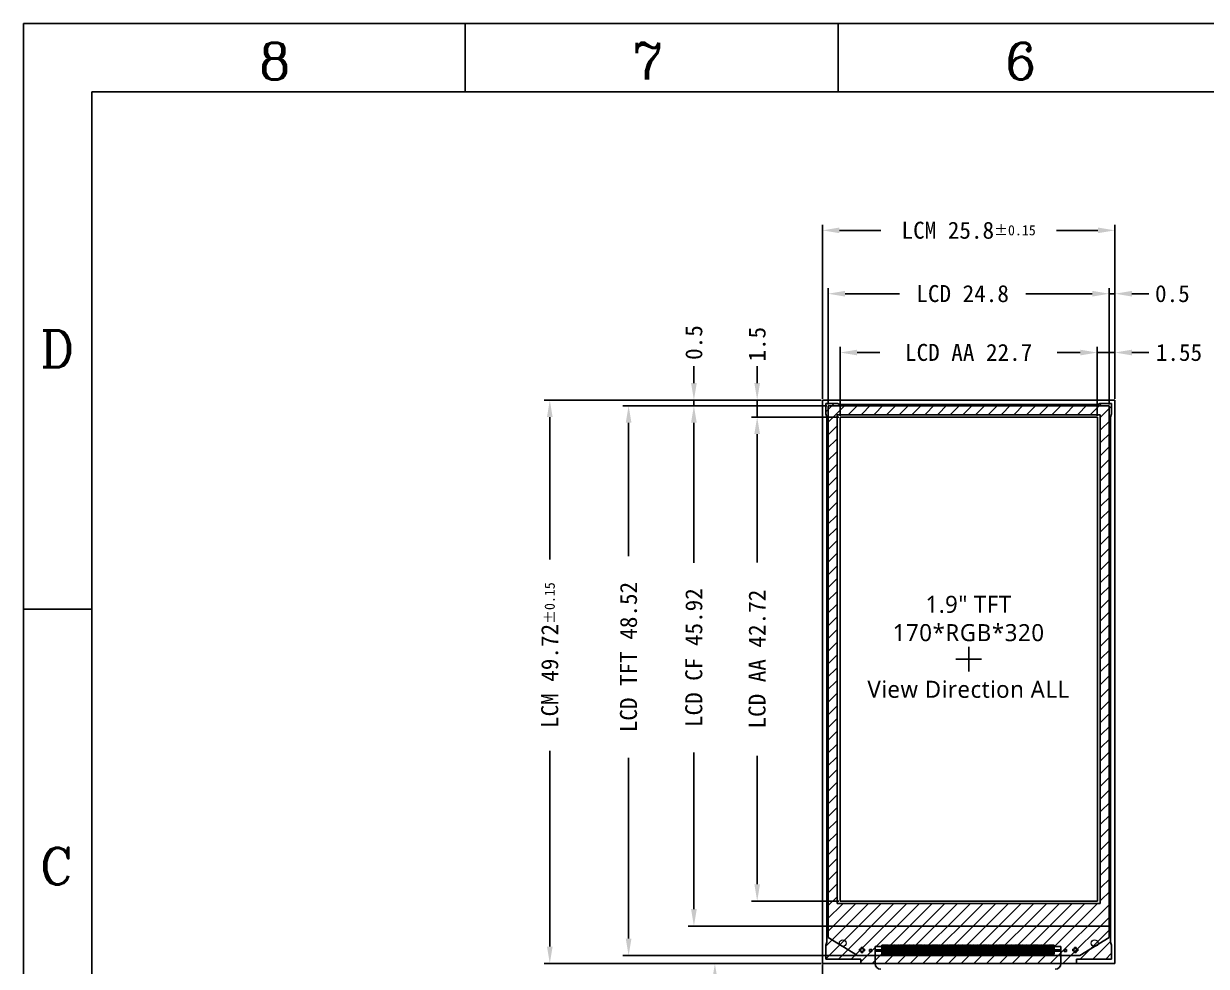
# Model space of a CAD drawing. Header units: millimetres. Extents: x 3292 to 3567, y 1909 to 2104.
# Drawn here: x 3291.9 to 3396.2, y 2020.7 to 2103.9 of the extents above; entities that cross this region are included whole.
import ezdxf

# ---------------------------------------------------------------- set-up
doc = ezdxf.new("R2010")
doc.units = ezdxf.units.MM
for name, color, linetype in [('1-标准图框', 40, 'Continuous'), ('2-BL', 3, 'Continuous'), ('3-LCD', 4, 'Continuous'), ('3-LCD-FPC', 40, 'Continuous')]:
    doc.layers.add(name, color=color, linetype=linetype)
doc.styles.add('ROMANC', font='romanc.shx', dxfattribs={"bigfont": 'gbcbig.shx'})
doc.styles.get("Standard").update_dxf_attribs({"font": 'arial.ttf'})
doc.styles.add('仿宋', font='')
doc.styles.get('仿宋').set_extended_font_data('仿宋_GB2312')
doc.dimstyles.new('_A1.5-公差0.15', dxfattribs={"dimtxt": 1.5, "dimasz": 1.5, "dimexe": 0.5, "dimexo": 0.1, "dimgap": 0.5, "dimtad": 0, "dimdsep": 46, "dimtxsty": '仿宋', "dimcen": 1.5, "dimclrd": 7, "dimclre": 7, "dimclrt": 7, "dimadec": 0, "dimazin": 2, "dimtol": 1, "dimtp": 0.15, "dimtm": 0.15, "dimtfac": 0.6, "dimtmove": 0, "dimatfit": 3, "dimfxl": 1, "dimtolj": 1, "dimarcsym": 0})
doc.dimstyles.new('_A1.5-公差0.5', dxfattribs={"dimtxt": 1.5, "dimasz": 1.5, "dimexe": 0.5, "dimexo": 0.1, "dimgap": 0.5, "dimtad": 0, "dimdsep": 46, "dimtxsty": '仿宋', "dimcen": 1.5, "dimclrd": 7, "dimclre": 7, "dimclrt": 7, "dimadec": 0, "dimazin": 2, "dimtol": 1, "dimtp": 0.5, "dimtm": 0.5, "dimtfac": 0.6, "dimtmove": 0, "dimatfit": 3, "dimfxl": 1, "dimtolj": 1, "dimarcsym": 0})
doc.dimstyles.new('_A1.5-无公差2', dxfattribs={"dimtxt": 1.5, "dimasz": 1.5, "dimexe": 0.5, "dimexo": 0.1, "dimgap": 0.5, "dimtad": 0, "dimdsep": 46, "dimtxsty": '仿宋', "dimcen": 1.5, "dimclrd": 7, "dimclre": 7, "dimclrt": 7, "dimadec": 0, "dimazin": 2, "dimtp": 0.05, "dimtm": 0.05, "dimtfac": 0.6, "dimtmove": 0, "dimatfit": 3, "dimfxl": 1, "dimtolj": 1, "dimarcsym": 0})

# ---------------------------------------------------------------- blocks, each defined once
blk = doc.blocks.new('*D261')
at = {"layer": '3-LCD-FPC', "color": 7, "lineweight": -2, "transparency": 16777216}
for p, q in [((3362.26, 2070.71), (3337.82, 2070.71)), ((3338.32, 2069.21), (3338.32, 2056.65)), ((3338.32, 2022.49), (3338.32, 2039.75)), ((3362.26, 2020.99), (3337.82, 2020.99))]:
    blk.add_line(p, q, dxfattribs=at)
at = {"layer": '3-LCD-FPC', "color": 7, "transparency": 16777216}
for points in [[(3338.07, 2069.21), (3338.57, 2069.21), (3338.32, 2070.71)], [(3338.07, 2022.49), (3338.57, 2022.49), (3338.32, 2020.99)]]:
    blk.add_solid(points, dxfattribs=at)
at = {"layer": 'Defpoints', "color": 0, "transparency": 16777216}
for p in [(3362.36, 2070.71), (3338.32, 2020.99), (3362.36, 2020.99)]:
    blk.add_point(p, dxfattribs=at)
at = {"layer": '3-LCD-FPC', "color": 7, "transparency": 16777216, "insert": (3338.32, 2048.2), "char_height": 1.5, "attachment_point": 5, "rotation": 90, "style": '仿宋'}
blk.add_mtext('\\A1;LCM 49.72{\\H0.9;±0.15}', dxfattribs=at)
blk = doc.blocks.new('*D262')
at = {"layer": '3-LCD-FPC', "color": 7, "lineweight": -2, "transparency": 16777216}
for p, q in [((3362.26, 2020.99), (3352.38, 2020.99)), ((3352.88, 2019.49), (3352.88, 2007.34)), ((3352.88, 1985.89), (3352.88, 1998.34)), ((3367.71, 1984.39), (3352.38, 1984.39))]:
    blk.add_line(p, q, dxfattribs=at)
at = {"layer": '3-LCD-FPC', "color": 7, "transparency": 16777216}
for points in [[(3352.63, 2019.49), (3353.13, 2019.49), (3352.88, 2020.99)], [(3352.63, 1985.89), (3353.13, 1985.89), (3352.88, 1984.39)]]:
    blk.add_solid(points, dxfattribs=at)
at = {"layer": 'Defpoints', "color": 0, "transparency": 16777216}
for p in [(3362.36, 2020.99), (3352.88, 1984.39), (3367.81, 1984.39)]:
    blk.add_point(p, dxfattribs=at)
at = {"layer": '3-LCD-FPC', "color": 7, "transparency": 16777216, "insert": (3352.88, 2002.84), "char_height": 1.5, "attachment_point": 5, "rotation": 90, "style": '仿宋'}
blk.add_mtext('\\A1;36.6{\\H0.9;±0.5}', dxfattribs=at)
blk = doc.blocks.new('*D263')
at = {"layer": '3-LCD-FPC', "color": 7, "lineweight": -2, "transparency": 16777216}
for p, q in [((3363.92, 2069.31), (3363.92, 2075.4)), ((3365.42, 2074.9), (3367.44, 2074.9)), ((3385.11, 2074.9), (3383.08, 2074.9)), ((3386.61, 2069.31), (3386.61, 2075.4))]:
    blk.add_line(p, q, dxfattribs=at)
at = {"layer": '3-LCD-FPC', "color": 7, "transparency": 16777216}
for points in [[(3365.42, 2075.15), (3365.42, 2074.65), (3363.92, 2074.9)], [(3385.11, 2075.15), (3385.11, 2074.65), (3386.61, 2074.9)]]:
    blk.add_solid(points, dxfattribs=at)
at = {"layer": 'Defpoints', "color": 0, "transparency": 16777216}
for p in [(3386.61, 2074.9), (3363.92, 2069.21), (3386.61, 2069.21)]:
    blk.add_point(p, dxfattribs=at)
at = {"layer": '3-LCD-FPC', "color": 7, "transparency": 16777216, "insert": (3375.26, 2074.9), "char_height": 1.5, "attachment_point": 5, "style": '仿宋'}
blk.add_mtext('\\A1;LCD AA 22.7', dxfattribs=at)
blk = doc.blocks.new('*D264')
at = {"layer": '3-LCD-FPC', "color": 7, "lineweight": -2, "transparency": 16777216}
for p, q in [((3362.86, 2070.31), (3362.86, 2080.59)), ((3364.36, 2080.09), (3369.16, 2080.09)), ((3386.16, 2080.09), (3380.3, 2080.09)), ((3387.66, 2070.31), (3387.66, 2080.59))]:
    blk.add_line(p, q, dxfattribs=at)
at = {"layer": '3-LCD-FPC', "color": 7, "transparency": 16777216}
for points in [[(3364.36, 2080.34), (3364.36, 2079.84), (3362.86, 2080.09)], [(3386.16, 2080.34), (3386.16, 2079.84), (3387.66, 2080.09)]]:
    blk.add_solid(points, dxfattribs=at)
at = {"layer": 'Defpoints', "color": 0, "transparency": 16777216}
for p in [(3387.66, 2080.09), (3362.86, 2070.21), (3387.66, 2070.21)]:
    blk.add_point(p, dxfattribs=at)
at = {"layer": '3-LCD-FPC', "color": 7, "transparency": 16777216, "insert": (3374.73, 2080.09), "char_height": 1.5, "attachment_point": 5, "style": '仿宋'}
blk.add_mtext('\\A1;LCD 24.8', dxfattribs=at)
blk = doc.blocks.new('*D265')
at = {"layer": '3-LCD-FPC', "color": 7, "lineweight": -2, "transparency": 16777216}
for p, q in [((3362.36, 2070.81), (3362.36, 2086.18)), ((3363.86, 2085.68), (3367.53, 2085.68)), ((3386.66, 2085.68), (3383, 2085.68)), ((3388.16, 2070.81), (3388.16, 2086.18))]:
    blk.add_line(p, q, dxfattribs=at)
at = {"layer": '3-LCD-FPC', "color": 7, "transparency": 16777216}
for points in [[(3363.86, 2085.93), (3363.86, 2085.43), (3362.36, 2085.68)], [(3386.66, 2085.93), (3386.66, 2085.43), (3388.16, 2085.68)]]:
    blk.add_solid(points, dxfattribs=at)
at = {"layer": 'Defpoints', "color": 0, "transparency": 16777216}
for p in [(3388.16, 2085.68), (3362.36, 2070.71), (3388.16, 2070.71)]:
    blk.add_point(p, dxfattribs=at)
at = {"layer": '3-LCD-FPC', "color": 7, "transparency": 16777216, "insert": (3375.26, 2085.68), "char_height": 1.5, "attachment_point": 5, "style": '仿宋'}
blk.add_mtext('\\A1;LCM 25.8{\\H0.9;±0.15}', dxfattribs=at)
blk = doc.blocks.new('*D266')
at = {"layer": '3-LCD-FPC', "color": 7, "lineweight": -2, "transparency": 16777216}
for p, q in [((3363.82, 2069.21), (3356.11, 2069.21)), ((3356.61, 2067.71), (3356.61, 2056.38)), ((3356.61, 2027.99), (3356.61, 2039.31)), ((3363.82, 2026.49), (3356.11, 2026.49))]:
    blk.add_line(p, q, dxfattribs=at)
at = {"layer": '3-LCD-FPC', "color": 7, "transparency": 16777216}
for points in [[(3356.36, 2067.71), (3356.86, 2067.71), (3356.61, 2069.21)], [(3356.36, 2027.99), (3356.86, 2027.99), (3356.61, 2026.49)]]:
    blk.add_solid(points, dxfattribs=at)
at = {"layer": 'Defpoints', "color": 0, "transparency": 16777216}
for p in [(3363.92, 2069.21), (3356.61, 2026.49), (3363.92, 2026.49)]:
    blk.add_point(p, dxfattribs=at)
at = {"layer": '3-LCD-FPC', "color": 7, "transparency": 16777216, "insert": (3356.61, 2047.85), "char_height": 1.5, "attachment_point": 5, "rotation": 90, "style": '仿宋'}
blk.add_mtext('\\A1;LCD AA 42.72', dxfattribs=at)
blk = doc.blocks.new('*D267')
at = {"layer": '3-LCD-FPC', "color": 7, "lineweight": -2, "transparency": 16777216}
for p, q in [((3362.76, 2070.21), (3350.53, 2070.21)), ((3351.03, 2068.71), (3351.03, 2056.34)), ((3351.03, 2025.79), (3351.03, 2039.62)), ((3362.76, 2024.29), (3350.53, 2024.29))]:
    blk.add_line(p, q, dxfattribs=at)
at = {"layer": '3-LCD-FPC', "color": 7, "transparency": 16777216}
for points in [[(3350.78, 2068.71), (3351.28, 2068.71), (3351.03, 2070.21)], [(3350.78, 2025.79), (3351.28, 2025.79), (3351.03, 2024.29)]]:
    blk.add_solid(points, dxfattribs=at)
at = {"layer": 'Defpoints', "color": 0, "transparency": 16777216}
for p in [(3351.03, 2070.21), (3362.86, 2070.21), (3362.86, 2024.29)]:
    blk.add_point(p, dxfattribs=at)
at = {"layer": '3-LCD-FPC', "color": 7, "transparency": 16777216, "insert": (3351.03, 2047.98), "char_height": 1.5, "attachment_point": 5, "rotation": 90, "style": '仿宋'}
blk.add_mtext('\\A1;LCD CF 45.92', dxfattribs=at)
blk = doc.blocks.new('*D268')
at = {"layer": '3-LCD-FPC', "color": 7, "lineweight": -2, "transparency": 16777216}
for p, q in [((3362.76, 2070.21), (3344.77, 2070.21)), ((3345.27, 2068.71), (3345.27, 2056.92)), ((3345.27, 2023.19), (3345.27, 2039.14)), ((3365.36, 2021.69), (3344.77, 2021.69))]:
    blk.add_line(p, q, dxfattribs=at)
at = {"layer": '3-LCD-FPC', "color": 7, "transparency": 16777216}
for points in [[(3345.02, 2068.71), (3345.52, 2068.71), (3345.27, 2070.21)], [(3345.02, 2023.19), (3345.52, 2023.19), (3345.27, 2021.69)]]:
    blk.add_solid(points, dxfattribs=at)
at = {"layer": 'Defpoints', "color": 0, "transparency": 16777216}
for p in [(3362.86, 2070.21), (3345.27, 2021.69), (3365.46, 2021.69)]:
    blk.add_point(p, dxfattribs=at)
at = {"layer": '3-LCD-FPC', "color": 7, "transparency": 16777216, "insert": (3345.27, 2048.03), "char_height": 1.5, "attachment_point": 5, "rotation": 90, "style": '仿宋'}
blk.add_mtext('\\A1;LCD TFT 48.52', dxfattribs=at)
blk = doc.blocks.new('*D269')
at = {"layer": '3-LCD-FPC', "color": 7, "lineweight": -2, "transparency": 16777216}
for p, q in [((3385.11, 2074.9), (3383.61, 2074.9)), ((3386.61, 2075), (3386.61, 2075.4)), ((3386.61, 2074.9), (3388.16, 2074.9)), ((3388.16, 2075), (3388.16, 2075.4)), ((3389.66, 2074.9), (3391.16, 2074.9))]:
    blk.add_line(p, q, dxfattribs=at)
at = {"layer": '3-LCD-FPC', "color": 7, "transparency": 16777216}
for points in [[(3385.11, 2075.15), (3385.11, 2074.65), (3386.61, 2074.9)], [(3389.66, 2075.15), (3389.66, 2074.65), (3388.16, 2074.9)]]:
    blk.add_solid(points, dxfattribs=at)
at = {"layer": 'Defpoints', "color": 0, "transparency": 16777216}
for p in [(3386.61, 2074.9), (3388.16, 2074.9), (3388.16, 2074.9)]:
    blk.add_point(p, dxfattribs=at)
at = {"layer": '3-LCD-FPC', "color": 7, "transparency": 16777216, "insert": (3393.81, 2074.9), "char_height": 1.5, "attachment_point": 5, "style": '仿宋'}
blk.add_mtext('\\A1;1.55', dxfattribs=at)
blk = doc.blocks.new('*D270')
at = {"layer": '3-LCD-FPC', "color": 7, "lineweight": -2, "transparency": 16777216}
for p, q in [((3386.16, 2080.09), (3384.66, 2080.09)), ((3387.66, 2080.19), (3387.66, 2080.59)), ((3387.66, 2080.09), (3388.16, 2080.09)), ((3388.16, 2080.19), (3388.16, 2080.59)), ((3389.66, 2080.09), (3391.16, 2080.09))]:
    blk.add_line(p, q, dxfattribs=at)
at = {"layer": '3-LCD-FPC', "color": 7, "transparency": 16777216}
for points in [[(3386.16, 2080.34), (3386.16, 2079.84), (3387.66, 2080.09)], [(3389.66, 2080.34), (3389.66, 2079.84), (3388.16, 2080.09)]]:
    blk.add_solid(points, dxfattribs=at)
at = {"layer": 'Defpoints', "color": 0, "transparency": 16777216}
for p in [(3387.66, 2080.09), (3388.16, 2080.09), (3388.16, 2080.09)]:
    blk.add_point(p, dxfattribs=at)
at = {"layer": '3-LCD-FPC', "color": 7, "transparency": 16777216, "insert": (3393.23, 2080.09), "char_height": 1.5, "attachment_point": 5, "style": '仿宋'}
blk.add_mtext('\\A1;0.5', dxfattribs=at)
blk = doc.blocks.new('*D271')
at = {"layer": '3-LCD-FPC', "color": 7, "lineweight": -2, "transparency": 16777216}
for p, q in [((3356.61, 2072.21), (3356.61, 2073.71)), ((3356.61, 2069.21), (3356.61, 2070.71)), ((3356.71, 2070.71), (3357.11, 2070.71)), ((3356.71, 2069.21), (3357.11, 2069.21)), ((3356.61, 2067.71), (3356.61, 2066.21))]:
    blk.add_line(p, q, dxfattribs=at)
at = {"layer": '3-LCD-FPC', "color": 7, "transparency": 16777216}
for points in [[(3356.36, 2072.21), (3356.86, 2072.21), (3356.61, 2070.71)], [(3356.36, 2067.71), (3356.86, 2067.71), (3356.61, 2069.21)]]:
    blk.add_solid(points, dxfattribs=at)
at = {"layer": 'Defpoints', "color": 0, "transparency": 16777216}
for p in [(3356.61, 2070.71), (3356.61, 2070.71), (3356.61, 2069.21)]:
    blk.add_point(p, dxfattribs=at)
at = {"layer": '3-LCD-FPC', "color": 7, "transparency": 16777216, "insert": (3356.61, 2075.63), "char_height": 1.5, "attachment_point": 5, "rotation": 90, "style": '仿宋'}
blk.add_mtext('\\A1;1.5', dxfattribs=at)
blk = doc.blocks.new('*D272')
at = {"layer": '3-LCD-FPC', "color": 7, "lineweight": -2, "transparency": 16777216}
for p, q in [((3351.03, 2072.21), (3351.03, 2073.71)), ((3351.03, 2070.21), (3351.03, 2070.71)), ((3351.13, 2070.71), (3351.53, 2070.71)), ((3351.13, 2070.21), (3351.53, 2070.21)), ((3351.03, 2068.71), (3351.03, 2067.21))]:
    blk.add_line(p, q, dxfattribs=at)
at = {"layer": '3-LCD-FPC', "color": 7, "transparency": 16777216}
for points in [[(3350.78, 2072.21), (3351.28, 2072.21), (3351.03, 2070.71)], [(3350.78, 2068.71), (3351.28, 2068.71), (3351.03, 2070.21)]]:
    blk.add_solid(points, dxfattribs=at)
at = {"layer": 'Defpoints', "color": 0, "transparency": 16777216}
for p in [(3351.03, 2070.71), (3351.03, 2070.71), (3351.03, 2070.21)]:
    blk.add_point(p, dxfattribs=at)
at = {"layer": '3-LCD-FPC', "color": 7, "transparency": 16777216, "insert": (3351.03, 2075.78), "char_height": 1.5, "attachment_point": 5, "rotation": 90, "style": '仿宋'}
blk.add_mtext('\\A1;0.5', dxfattribs=at)
blk = doc.blocks.new('*D279')
at = {"layer": '3-LCD-FPC', "color": 7, "lineweight": -2, "transparency": 16777216}
for p, q in [((3362.36, 2020.89), (3362.36, 1970.14)), ((3367.51, 1984.59), (3367.51, 1970.14)), ((3362.36, 1970.64), (3360.86, 1970.64)), ((3366.01, 1970.64), (3363.86, 1970.64))]:
    blk.add_line(p, q, dxfattribs=at)
at = {"layer": '3-LCD-FPC', "color": 7, "transparency": 16777216}
for points in [[(3363.86, 1970.89), (3363.86, 1970.39), (3362.36, 1970.64)], [(3366.01, 1970.89), (3366.01, 1970.39), (3367.51, 1970.64)]]:
    blk.add_solid(points, dxfattribs=at)
at = {"layer": 'Defpoints', "color": 0, "transparency": 16777216}
for p in [(3362.36, 2020.99), (3367.51, 1984.69), (3362.36, 1970.64)]:
    blk.add_point(p, dxfattribs=at)
at = {"layer": '3-LCD-FPC', "color": 7, "transparency": 16777216, "insert": (3356.51, 1970.64), "char_height": 1.5, "attachment_point": 5, "style": '仿宋'}
blk.add_mtext('\\A1;5.15{\\H0.9;±0.5}', dxfattribs=at)

msp = doc.modelspace()

# ---------------------------------------------------------------- hatches: boundary and pattern name
at = {"layer": '2-BL'}
h = msp.add_hatch(dxfattribs=at)
h.set_pattern_fill('ANSI31', color=256, scale=0.25, style=0)
h.set_pattern_definition([(45, (696.35774, 1623.7277), (-0.561266, 0.561266), [])])
h.paths.add_polyline_path([(3384.763, 2020.986), (3384.763, 2021.386), (3387.862, 2021.386), (3387.862, 2022.617), (3387.762, 2022.867), (3387.762, 2069.206), (3387.862, 2069.504), (3387.862, 2070.406), (3386.829, 2070.406), (3386.662, 2070.306), (3363.862, 2070.306), (3363.695, 2070.406), (3362.662, 2070.406), (3362.662, 2069.504), (3362.762, 2069.206), (3362.762, 2022.867), (3362.662, 2022.617), (3362.662, 2021.386), (3365.761, 2021.386), (3365.761, 2020.986)])
h.paths.add_polyline_path([(3363.666, 2026.286), (3363.666, 2069.406), (3386.861, 2069.406), (3386.861, 2026.286)], flags=16)

# ---------------------------------------------------------------- linework, layer by layer
at = {"layer": '1-标准图框', "color": 7}
for p, q in [((3330.846, 2097.894), (3330.846, 2103.919)), ((3363.752, 2097.894), (3363.752, 2103.919)), ((3297.939, 2052.242), (3291.914, 2052.242))]:
    msp.add_line(p, q, dxfattribs=at)
for points in [[(3291.914, 2103.919), (3567.215, 2103.919), (3567.215, 1909.262), (3291.914, 1909.262)], [(3297.939, 2097.894), (3561.19, 2097.894), (3561.19, 1915.287), (3297.939, 1915.287)]]:
    msp.add_lwpolyline(points, close=True, dxfattribs=at)
at = {"layer": '2-BL'}
for p, q in [((3362.362, 2070.706), (3388.162, 2070.706)), ((3362.362, 2070.706), (3362.362, 2020.986)), ((3388.162, 2070.706), (3388.162, 2021.386)), ((3362.662, 2070.406), (3363.695, 2070.406)), ((3362.662, 2069.504), (3362.662, 2070.406)), ((3363.862, 2070.306), (3363.695, 2070.406)), ((3363.862, 2070.306), (3386.662, 2070.306)), ((3386.662, 2070.306), (3386.829, 2070.406)), ((3387.862, 2070.406), (3386.829, 2070.406)), ((3387.862, 2069.504), (3387.862, 2070.406)), ((3362.762, 2069.206), (3362.662, 2069.504)), ((3362.762, 2069.206), (3362.762, 2022.867)), ((3363.666, 2026.286), (3363.666, 2069.406)), ((3363.666, 2069.406), (3386.861, 2069.406)), ((3386.861, 2069.406), (3386.861, 2026.286)), ((3387.762, 2069.206), (3387.862, 2069.504)), ((3387.762, 2022.867), (3387.762, 2069.206)), ((3386.861, 2026.286), (3363.666, 2026.286)), ((3362.762, 2022.867), (3362.662, 2022.617)), ((3362.662, 2021.386), (3362.662, 2022.617)), ((3387.762, 2022.867), (3387.862, 2022.617)), ((3387.862, 2021.386), (3387.862, 2022.617)), ((3362.362, 2021.386), (3362.362, 2020.986)), ((3388.162, 2020.986), (3362.362, 2020.986)), ((3365.761, 2021.386), (3362.662, 2021.386)), ((3365.761, 2020.986), (3365.761, 2021.386)), ((3384.763, 2020.986), (3384.763, 2021.386)), ((3384.763, 2021.386), (3387.862, 2021.386)), ((3388.162, 2021.386), (3388.162, 2020.986))]:
    msp.add_line(p, q, dxfattribs=at)
at = {"layer": '2-BL', "color": 0, "lineweight": 5}
for centre in [(3364.158, 2022.786), (3386.373, 2022.786)]:
    msp.add_circle(centre, 0.3, dxfattribs=at)
at = {"layer": '2-BL', "color": 6, "lineweight": 5}
msp.add_circle((3386.373, 2022.786), 0.3, dxfattribs=at)
at = {"layer": '3-LCD', "color": 4}
for p, q in [((3362.863, 2023.286), (3362.863, 2070.206)), ((3362.863, 2070.206), (3387.663, 2070.206)), ((3362.863, 2070.206), (3387.663, 2070.206)), ((3362.863, 2024.286), (3362.863, 2070.206)), ((3387.663, 2070.206), (3387.663, 2023.286)), ((3387.663, 2070.206), (3387.663, 2024.286)), ((3363.916, 2069.206), (3386.611, 2069.206)), ((3363.916, 2026.486), (3363.916, 2069.206)), ((3386.611, 2069.206), (3386.611, 2026.486)), ((3375.263, 2048.926), (3375.263, 2046.77)), ((3374.129, 2047.846), (3376.398, 2047.846)), ((3386.611, 2026.486), (3363.916, 2026.486)), ((3387.663, 2024.286), (3362.863, 2024.286)), ((3362.863, 2023.286), (3365.463, 2021.686)), ((3387.663, 2023.286), (3385.063, 2021.686)), ((3385.063, 2021.686), (3365.463, 2021.686)), ((3365.788, 2022.261), (3365.638, 2022.261)), ((3365.638, 2022.261), (3365.638, 2022.111)), ((3365.638, 2022.111), (3365.788, 2022.111)), ((3365.938, 2022.411), (3365.788, 2022.411)), ((3365.788, 2022.411), (3365.788, 2022.261)), ((3365.788, 2022.111), (3365.788, 2021.961)), ((3365.788, 2021.961), (3365.938, 2021.961)), ((3365.938, 2022.261), (3365.938, 2022.411)), ((3366.088, 2022.261), (3365.938, 2022.261)), ((3365.938, 2021.961), (3365.938, 2022.111)), ((3365.938, 2022.111), (3366.088, 2022.111)), ((3366.088, 2022.111), (3366.088, 2022.261)), ((3366.508, 2022.041), (3366.508, 2022.241)), ((3366.508, 2022.241), (3366.708, 2022.241)), ((3366.708, 2022.041), (3366.508, 2022.041)), ((3366.708, 2022.241), (3366.708, 2022.041)), ((3367.108, 2022.091), (3367.108, 2022.191)), ((3367.108, 2022.191), (3367.608, 2022.191)), ((3367.608, 2022.091), (3367.108, 2022.091)), ((3383.298, 2022.191), (3382.798, 2022.191)), ((3382.798, 2022.091), (3383.298, 2022.091)), ((3383.298, 2022.091), (3383.298, 2022.191)), ((3383.898, 2022.241), (3383.698, 2022.241)), ((3383.698, 2022.241), (3383.698, 2022.041)), ((3383.698, 2022.041), (3383.898, 2022.041)), ((3383.898, 2022.041), (3383.898, 2022.241)), ((3384.438, 2022.111), (3384.438, 2022.261)), ((3384.438, 2022.261), (3384.588, 2022.261)), ((3384.588, 2022.111), (3384.438, 2022.111)), ((3384.588, 2022.261), (3384.588, 2022.411)), ((3384.588, 2022.411), (3384.738, 2022.411)), ((3384.588, 2021.961), (3384.588, 2022.111)), ((3384.738, 2021.961), (3384.588, 2021.961)), ((3384.738, 2022.411), (3384.738, 2022.261)), ((3384.738, 2022.261), (3384.888, 2022.261)), ((3384.888, 2022.111), (3384.738, 2022.111)), ((3384.738, 2022.111), (3384.738, 2021.961)), ((3384.888, 2022.261), (3384.888, 2022.111))]:
    msp.add_line(p, q, dxfattribs=at)
for points in [[(3367.678, 2021.816), (3367.608, 2021.816), (3367.608, 2022.596), (3367.678, 2022.596)], [(3367.798, 2021.816), (3367.728, 2021.816), (3367.728, 2022.596), (3367.798, 2022.596)], [(3367.918, 2021.816), (3367.848, 2021.816), (3367.848, 2022.596), (3367.918, 2022.596)], [(3368.038, 2021.816), (3367.968, 2021.816), (3367.968, 2022.596), (3368.038, 2022.596)], [(3368.158, 2021.816), (3368.088, 2021.816), (3368.088, 2022.596), (3368.158, 2022.596)], [(3368.278, 2021.816), (3368.208, 2021.816), (3368.208, 2022.596), (3368.278, 2022.596)], [(3368.398, 2021.816), (3368.328, 2021.816), (3368.328, 2022.596), (3368.398, 2022.596)], [(3368.518, 2021.816), (3368.448, 2021.816), (3368.448, 2022.596), (3368.518, 2022.596)], [(3368.638, 2021.816), (3368.568, 2021.816), (3368.568, 2022.596), (3368.638, 2022.596)], [(3368.758, 2021.816), (3368.688, 2021.816), (3368.688, 2022.596), (3368.758, 2022.596)], [(3368.878, 2021.816), (3368.808, 2021.816), (3368.808, 2022.596), (3368.878, 2022.596)], [(3368.998, 2021.816), (3368.928, 2021.816), (3368.928, 2022.596), (3368.998, 2022.596)], [(3369.118, 2021.816), (3369.048, 2021.816), (3369.048, 2022.596), (3369.118, 2022.596)], [(3369.238, 2021.816), (3369.168, 2021.816), (3369.168, 2022.596), (3369.238, 2022.596)], [(3369.358, 2021.816), (3369.288, 2021.816), (3369.288, 2022.596), (3369.358, 2022.596)], [(3369.478, 2021.816), (3369.408, 2021.816), (3369.408, 2022.596), (3369.478, 2022.596)], [(3369.598, 2021.816), (3369.528, 2021.816), (3369.528, 2022.596), (3369.598, 2022.596)], [(3369.718, 2021.816), (3369.648, 2021.816), (3369.648, 2022.596), (3369.718, 2022.596)], [(3369.838, 2021.816), (3369.768, 2021.816), (3369.768, 2022.596), (3369.838, 2022.596)], [(3369.958, 2021.816), (3369.888, 2021.816), (3369.888, 2022.596), (3369.958, 2022.596)], [(3370.078, 2021.816), (3370.008, 2021.816), (3370.008, 2022.596), (3370.078, 2022.596)], [(3370.198, 2021.816), (3370.128, 2021.816), (3370.128, 2022.596), (3370.198, 2022.596)], [(3370.318, 2021.816), (3370.248, 2021.816), (3370.248, 2022.596), (3370.318, 2022.596)], [(3370.438, 2021.816), (3370.368, 2021.816), (3370.368, 2022.596), (3370.438, 2022.596)], [(3370.558, 2021.816), (3370.488, 2021.816), (3370.488, 2022.596), (3370.558, 2022.596)], [(3370.678, 2021.816), (3370.608, 2021.816), (3370.608, 2022.596), (3370.678, 2022.596)], [(3370.798, 2021.816), (3370.728, 2021.816), (3370.728, 2022.596), (3370.798, 2022.596)], [(3370.918, 2021.816), (3370.848, 2021.816), (3370.848, 2022.596), (3370.918, 2022.596)], [(3371.038, 2021.816), (3370.968, 2021.816), (3370.968, 2022.596), (3371.038, 2022.596)], [(3371.158, 2021.816), (3371.088, 2021.816), (3371.088, 2022.596), (3371.158, 2022.596)], [(3371.278, 2021.816), (3371.208, 2021.816), (3371.208, 2022.596), (3371.278, 2022.596)], [(3371.398, 2021.816), (3371.328, 2021.816), (3371.328, 2022.596), (3371.398, 2022.596)], [(3371.518, 2021.816), (3371.448, 2021.816), (3371.448, 2022.596), (3371.518, 2022.596)], [(3371.638, 2021.816), (3371.568, 2021.816), (3371.568, 2022.596), (3371.638, 2022.596)], [(3371.758, 2021.816), (3371.688, 2021.816), (3371.688, 2022.596), (3371.758, 2022.596)], [(3371.878, 2021.816), (3371.808, 2021.816), (3371.808, 2022.596), (3371.878, 2022.596)], [(3371.998, 2021.816), (3371.928, 2021.816), (3371.928, 2022.596), (3371.998, 2022.596)], [(3372.118, 2021.816), (3372.048, 2021.816), (3372.048, 2022.596), (3372.118, 2022.596)], [(3372.238, 2021.816), (3372.168, 2021.816), (3372.168, 2022.596), (3372.238, 2022.596)], [(3372.358, 2021.816), (3372.288, 2021.816), (3372.288, 2022.596), (3372.358, 2022.596)], [(3372.478, 2021.816), (3372.408, 2021.816), (3372.408, 2022.596), (3372.478, 2022.596)], [(3372.598, 2021.816), (3372.528, 2021.816), (3372.528, 2022.596), (3372.598, 2022.596)], [(3372.718, 2021.816), (3372.648, 2021.816), (3372.648, 2022.596), (3372.718, 2022.596)], [(3372.838, 2021.816), (3372.768, 2021.816), (3372.768, 2022.596), (3372.838, 2022.596)], [(3372.958, 2021.816), (3372.888, 2021.816), (3372.888, 2022.596), (3372.958, 2022.596)], [(3373.078, 2021.816), (3373.008, 2021.816), (3373.008, 2022.596), (3373.078, 2022.596)], [(3373.198, 2021.816), (3373.128, 2021.816), (3373.128, 2022.596), (3373.198, 2022.596)], [(3373.318, 2021.816), (3373.248, 2021.816), (3373.248, 2022.596), (3373.318, 2022.596)], [(3373.438, 2021.816), (3373.368, 2021.816), (3373.368, 2022.596), (3373.438, 2022.596)], [(3373.558, 2021.816), (3373.488, 2021.816), (3373.488, 2022.596), (3373.558, 2022.596)], [(3373.678, 2021.816), (3373.608, 2021.816), (3373.608, 2022.596), (3373.678, 2022.596)], [(3373.798, 2021.816), (3373.728, 2021.816), (3373.728, 2022.596), (3373.798, 2022.596)], [(3373.918, 2021.816), (3373.848, 2021.816), (3373.848, 2022.596), (3373.918, 2022.596)], [(3374.038, 2021.816), (3373.968, 2021.816), (3373.968, 2022.596), (3374.038, 2022.596)], [(3374.158, 2021.816), (3374.088, 2021.816), (3374.088, 2022.596), (3374.158, 2022.596)], [(3374.278, 2021.816), (3374.208, 2021.816), (3374.208, 2022.596), (3374.278, 2022.596)], [(3374.398, 2021.816), (3374.328, 2021.816), (3374.328, 2022.596), (3374.398, 2022.596)], [(3374.518, 2021.816), (3374.448, 2021.816), (3374.448, 2022.596), (3374.518, 2022.596)], [(3374.638, 2021.816), (3374.568, 2021.816), (3374.568, 2022.596), (3374.638, 2022.596)], [(3374.758, 2021.816), (3374.688, 2021.816), (3374.688, 2022.596), (3374.758, 2022.596)], [(3374.878, 2021.816), (3374.808, 2021.816), (3374.808, 2022.596), (3374.878, 2022.596)], [(3374.998, 2021.816), (3374.928, 2021.816), (3374.928, 2022.596), (3374.998, 2022.596)], [(3375.118, 2021.816), (3375.048, 2021.816), (3375.048, 2022.596), (3375.118, 2022.596)], [(3375.238, 2021.816), (3375.168, 2021.816), (3375.168, 2022.596), (3375.238, 2022.596)], [(3375.358, 2021.816), (3375.288, 2021.816), (3375.288, 2022.596), (3375.358, 2022.596)], [(3375.478, 2021.816), (3375.408, 2021.816), (3375.408, 2022.596), (3375.478, 2022.596)], [(3375.598, 2021.816), (3375.528, 2021.816), (3375.528, 2022.596), (3375.598, 2022.596)], [(3375.718, 2021.816), (3375.648, 2021.816), (3375.648, 2022.596), (3375.718, 2022.596)], [(3375.838, 2021.816), (3375.768, 2021.816), (3375.768, 2022.596), (3375.838, 2022.596)], [(3375.958, 2021.816), (3375.888, 2021.816), (3375.888, 2022.596), (3375.958, 2022.596)], [(3376.078, 2021.816), (3376.008, 2021.816), (3376.008, 2022.596), (3376.078, 2022.596)], [(3376.198, 2021.816), (3376.128, 2021.816), (3376.128, 2022.596), (3376.198, 2022.596)], [(3376.318, 2021.816), (3376.248, 2021.816), (3376.248, 2022.596), (3376.318, 2022.596)], [(3376.438, 2021.816), (3376.368, 2021.816), (3376.368, 2022.596), (3376.438, 2022.596)], [(3376.558, 2021.816), (3376.488, 2021.816), (3376.488, 2022.596), (3376.558, 2022.596)], [(3376.678, 2021.816), (3376.608, 2021.816), (3376.608, 2022.596), (3376.678, 2022.596)], [(3376.798, 2021.816), (3376.728, 2021.816), (3376.728, 2022.596), (3376.798, 2022.596)], [(3376.918, 2021.816), (3376.848, 2021.816), (3376.848, 2022.596), (3376.918, 2022.596)], [(3377.038, 2021.816), (3376.968, 2021.816), (3376.968, 2022.596), (3377.038, 2022.596)], [(3377.158, 2021.816), (3377.088, 2021.816), (3377.088, 2022.596), (3377.158, 2022.596)], [(3377.278, 2021.816), (3377.208, 2021.816), (3377.208, 2022.596), (3377.278, 2022.596)], [(3377.398, 2021.816), (3377.328, 2021.816), (3377.328, 2022.596), (3377.398, 2022.596)], [(3377.518, 2021.816), (3377.448, 2021.816), (3377.448, 2022.596), (3377.518, 2022.596)], [(3377.638, 2021.816), (3377.568, 2021.816), (3377.568, 2022.596), (3377.638, 2022.596)], [(3377.758, 2021.816), (3377.688, 2021.816), (3377.688, 2022.596), (3377.758, 2022.596)], [(3377.878, 2021.816), (3377.808, 2021.816), (3377.808, 2022.596), (3377.878, 2022.596)], [(3377.998, 2021.816), (3377.928, 2021.816), (3377.928, 2022.596), (3377.998, 2022.596)], [(3378.118, 2021.816), (3378.048, 2021.816), (3378.048, 2022.596), (3378.118, 2022.596)], [(3378.238, 2021.816), (3378.168, 2021.816), (3378.168, 2022.596), (3378.238, 2022.596)], [(3378.358, 2021.816), (3378.288, 2021.816), (3378.288, 2022.596), (3378.358, 2022.596)], [(3378.478, 2021.816), (3378.408, 2021.816), (3378.408, 2022.596), (3378.478, 2022.596)], [(3378.598, 2021.816), (3378.528, 2021.816), (3378.528, 2022.596), (3378.598, 2022.596)], [(3378.718, 2021.816), (3378.648, 2021.816), (3378.648, 2022.596), (3378.718, 2022.596)], [(3378.838, 2021.816), (3378.768, 2021.816), (3378.768, 2022.596), (3378.838, 2022.596)], [(3378.958, 2021.816), (3378.888, 2021.816), (3378.888, 2022.596), (3378.958, 2022.596)], [(3379.078, 2021.816), (3379.008, 2021.816), (3379.008, 2022.596), (3379.078, 2022.596)], [(3379.198, 2021.816), (3379.128, 2021.816), (3379.128, 2022.596), (3379.198, 2022.596)], [(3379.318, 2021.816), (3379.248, 2021.816), (3379.248, 2022.596), (3379.318, 2022.596)], [(3379.438, 2021.816), (3379.368, 2021.816), (3379.368, 2022.596), (3379.438, 2022.596)], [(3379.558, 2021.816), (3379.488, 2021.816), (3379.488, 2022.596), (3379.558, 2022.596)], [(3379.678, 2021.816), (3379.608, 2021.816), (3379.608, 2022.596), (3379.678, 2022.596)], [(3379.798, 2021.816), (3379.728, 2021.816), (3379.728, 2022.596), (3379.798, 2022.596)], [(3379.918, 2021.816), (3379.848, 2021.816), (3379.848, 2022.596), (3379.918, 2022.596)], [(3380.038, 2021.816), (3379.968, 2021.816), (3379.968, 2022.596), (3380.038, 2022.596)], [(3380.158, 2021.816), (3380.088, 2021.816), (3380.088, 2022.596), (3380.158, 2022.596)], [(3380.278, 2021.816), (3380.208, 2021.816), (3380.208, 2022.596), (3380.278, 2022.596)], [(3380.398, 2021.816), (3380.328, 2021.816), (3380.328, 2022.596), (3380.398, 2022.596)], [(3380.518, 2021.816), (3380.448, 2021.816), (3380.448, 2022.596), (3380.518, 2022.596)], [(3380.638, 2021.816), (3380.568, 2021.816), (3380.568, 2022.596), (3380.638, 2022.596)], [(3380.758, 2021.816), (3380.688, 2021.816), (3380.688, 2022.596), (3380.758, 2022.596)], [(3380.878, 2021.816), (3380.808, 2021.816), (3380.808, 2022.596), (3380.878, 2022.596)], [(3380.998, 2021.816), (3380.928, 2021.816), (3380.928, 2022.596), (3380.998, 2022.596)], [(3381.118, 2021.816), (3381.048, 2021.816), (3381.048, 2022.596), (3381.118, 2022.596)], [(3381.238, 2021.816), (3381.168, 2021.816), (3381.168, 2022.596), (3381.238, 2022.596)], [(3381.358, 2021.816), (3381.288, 2021.816), (3381.288, 2022.596), (3381.358, 2022.596)], [(3381.478, 2021.816), (3381.408, 2021.816), (3381.408, 2022.596), (3381.478, 2022.596)], [(3381.598, 2021.816), (3381.528, 2021.816), (3381.528, 2022.596), (3381.598, 2022.596)], [(3381.718, 2021.816), (3381.648, 2021.816), (3381.648, 2022.596), (3381.718, 2022.596)], [(3381.838, 2021.816), (3381.768, 2021.816), (3381.768, 2022.596), (3381.838, 2022.596)], [(3381.958, 2021.816), (3381.888, 2021.816), (3381.888, 2022.596), (3381.958, 2022.596)], [(3382.078, 2021.816), (3382.008, 2021.816), (3382.008, 2022.596), (3382.078, 2022.596)], [(3382.198, 2021.816), (3382.128, 2021.816), (3382.128, 2022.596), (3382.198, 2022.596)], [(3382.318, 2021.816), (3382.248, 2021.816), (3382.248, 2022.596), (3382.318, 2022.596)], [(3382.438, 2021.816), (3382.368, 2021.816), (3382.368, 2022.596), (3382.438, 2022.596)], [(3382.558, 2021.816), (3382.488, 2021.816), (3382.488, 2022.596), (3382.558, 2022.596)], [(3382.678, 2021.816), (3382.608, 2021.816), (3382.608, 2022.596), (3382.678, 2022.596)], [(3382.798, 2021.816), (3382.728, 2021.816), (3382.728, 2022.596), (3382.798, 2022.596)]]:
    msp.add_lwpolyline(points, close=True, dxfattribs=at)
at = {"layer": '3-LCD-FPC', "color": 40}
for p, q in [((3383.398, 2022.496), (3367.008, 2022.496)), ((3367.008, 2022.496), (3367.008, 2020.996)), ((3383.398, 2022.496), (3383.398, 2020.996))]:
    msp.add_line(p, q, dxfattribs=at)
for centre, start, end in [((3367.508, 2020.996), 180, 270), ((3382.898, 2020.996), 270, 0)]:
    msp.add_arc(centre, 0.5, start, end, dxfattribs=at)

# ---------------------------------------------------------------- texts
at = {"layer": '1-标准图框', "color": 7, "style": 'ROMANC'}
for s, p in [('8', (3312.663, 2098.994)), ('7', (3345.569, 2098.994)), ('6', (3378.475, 2098.994)), ('D', (3293.349, 2073.607)), ('C', (3293.349, 2027.955))]:
    msp.add_text(s, height=3.244, dxfattribs=at).set_placement(p)
at = {"layer": '3-LCD', "color": 1, "insert": (3375.263, 2048.926), "char_height": 1.5, "width": 32.74388, "attachment_point": 5}
msp.add_mtext('{\\f@Microsoft YaHei|b0|i0|c0|p34;\\T1.05;\\C7;1.\\f@Microsoft YaHei|b0|i0|c134|p34;9" \\f@Microsoft YaHei|b0|i0|c0|p34;TFT\\P\\f@Microsoft YaHei|b0|i0|c134|p34;170\\f@Microsoft YaHei|b0|i0|c0|p34;*RGB*\\f@Microsoft YaHei|b0|i0|c134|p34;320\\P\\PView Direction ALL}', dxfattribs=at)

# ---------------------------------------------------------------- dimensions: what is measured, and where the dimension line sits
at = {"layer": '3-LCD-FPC', "color": 7}
for base, p1, p2, text, dimstyle, picture, middle in [((3388.162, 2085.685), (3362.362, 2070.706), (3388.162, 2070.706), 'LCM <>', '_A1.5-公差0.15', '*D265', (3375.262, 2085.685)), ((3387.663, 2080.091), (3362.863, 2070.206), (3387.663, 2070.206), 'LCD <>', '_A1.5-无公差2', '*D264', (3374.73, 2080.091)), ((3386.610924921, 2074.902107464), (3363.915924921, 2069.205906205), (3386.610924921, 2069.205906205), 'LCD AA <>', '_A1.5-无公差2', '*D263', (3375.263424921, 2074.902107464))]:
    dim = msp.add_linear_dim(base=base, p1=p1, p2=p2, text=text, dimstyle=dimstyle, dxfattribs=at)
    dim.commit()
    dim.dimension.update_dxf_attribs({"geometry": picture, "text_midpoint": middle, "dimtype": 160})
for base, p1, p2, dimstyle, picture, middle in [((3388.162, 2080.091), (3387.663, 2080.091), (3388.162, 2080.091), '_A1.5-无公差2', '*D270', (3393.234, 2080.091)), ((3388.162, 2074.902), (3386.611, 2074.902), (3388.162, 2074.902), '_A1.5-无公差2', '*D269', (3393.805, 2074.902)), ((3362.362, 1970.643), (3367.513, 1984.686), (3362.362, 2020.986), '_A1.5-公差0.5', '*D279', (3356.505, 1970.643))]:
    dim = msp.add_linear_dim(base=base, p1=p1, p2=p2, dimstyle=dimstyle, dxfattribs=at)
    dim.commit()
    dim.dimension.update_dxf_attribs({"geometry": picture, "text_midpoint": middle})
for base, p1, p2, picture, middle in [((3351.034, 2070.706), (3351.034, 2070.206), (3351.034, 2070.706), '*D272', (3351.034, 2075.777)), ((3356.612, 2070.706), (3356.612, 2069.206), (3356.612, 2070.706), '*D271', (3356.612, 2075.634))]:
    dim = msp.add_linear_dim(base=base, p1=p1, p2=p2, angle=90, dimstyle='_A1.5-无公差2', dxfattribs=at)
    dim.commit()
    dim.dimension.update_dxf_attribs({"geometry": picture, "text_midpoint": middle})
for base, p1, p2, text, dimstyle, picture, middle in [((3338.321, 2020.986), (3362.362, 2070.706), (3362.362, 2020.986), 'LCM <>', '_A1.5-公差0.15', '*D261', (3338.321, 2048.202)), ((3345.272, 2021.686), (3362.863, 2070.206), (3365.463, 2021.686), 'LCD TFT <>', '_A1.5-无公差2', '*D268', (3345.272, 2048.03)), ((3351.034, 2070.206), (3362.863, 2024.286), (3362.863, 2070.206), 'LCD CF <>', '_A1.5-无公差2', '*D267', (3351.034, 2047.979)), ((3356.612, 2026.486), (3363.916, 2069.206), (3363.916, 2026.486), 'LCD AA <>', '_A1.5-无公差2', '*D266', (3356.612, 2047.846))]:
    dim = msp.add_linear_dim(base=base, p1=p1, p2=p2, angle=90, text=text, dimstyle=dimstyle, dxfattribs=at)
    dim.commit()
    dim.dimension.update_dxf_attribs({"geometry": picture, "text_midpoint": middle, "dimtype": 160})
dim = msp.add_linear_dim(base=(3352.876, 1984.386), p1=(3362.362, 2020.986), p2=(3367.813, 1984.386), angle=90, dimstyle='_A1.5-公差0.5', dxfattribs=at)
dim.commit()
dim.dimension.update_dxf_attribs({"geometry": '*D262', "text_midpoint": (3352.876, 2002.836), "dimtype": 160})

doc.saveas('drawing.dxf')
